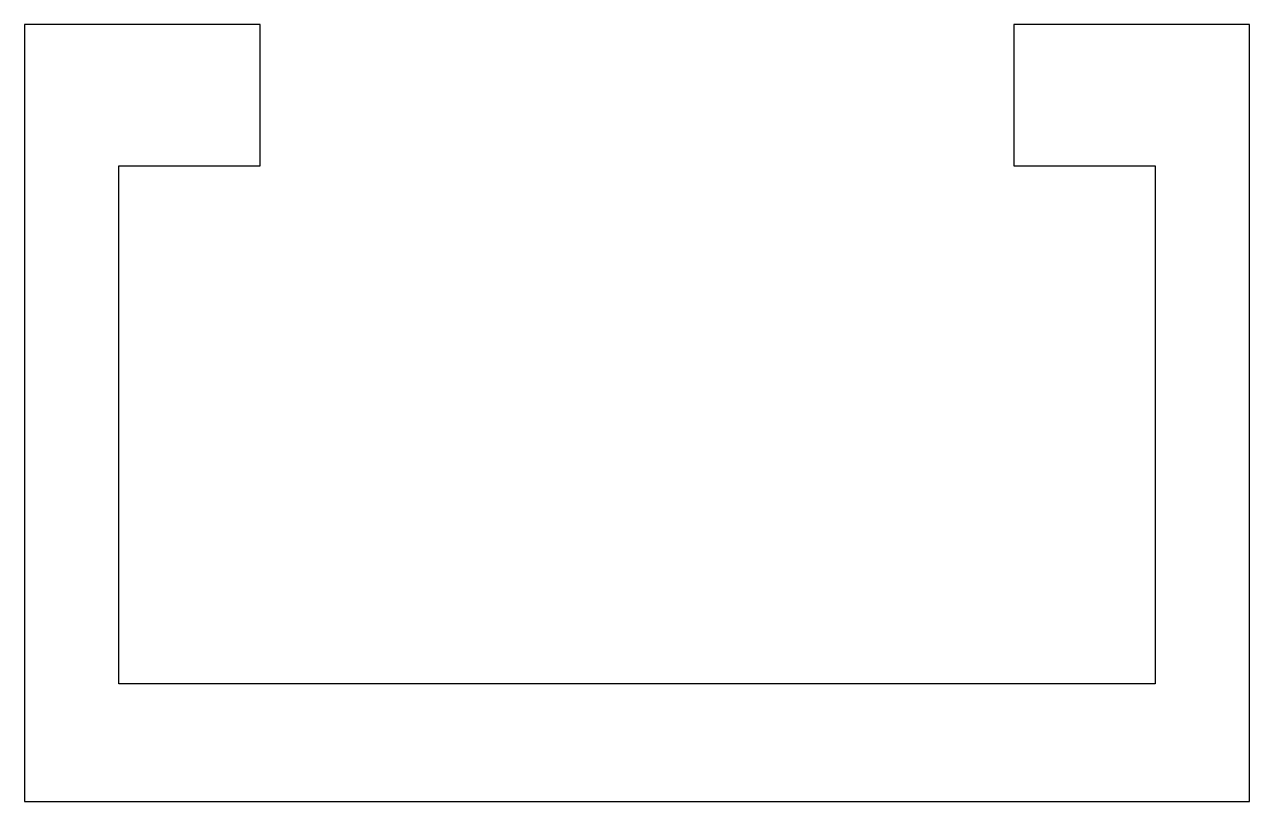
# Model space of a CAD drawing. Extents: x 2406.9 to 2432.9, y 1415.5 to 1432.
import ezdxf

# ---------------------------------------------------------------- set-up
doc = ezdxf.new("R2010")
doc.units = 0
doc.layers.add('ANA', color=220, linetype='CONTINUOUS')

msp = doc.modelspace()

# ---------------------------------------------------------------- linework, layer by layer
at = {"layer": 'ANA', "color": 0}
for p, q in [((2411.912, 1431.99), (2406.912, 1431.99)), ((2406.912, 1431.99), (2406.912, 1415.49)), ((2411.912, 1428.99), (2411.912, 1431.99)), ((2432.912, 1431.99), (2427.912, 1431.99)), ((2427.912, 1431.99), (2427.912, 1428.99)), ((2432.912, 1420.99), (2432.912, 1431.99)), ((2408.912, 1417.99), (2408.912, 1428.99)), ((2408.912, 1428.99), (2411.912, 1428.99)), ((2427.912, 1428.99), (2430.912, 1428.99)), ((2430.912, 1428.99), (2430.912, 1417.99)), ((2432.912, 1415.49), (2432.912, 1420.99)), ((2430.912, 1417.99), (2408.912, 1417.99)), ((2406.912, 1415.49), (2432.912, 1415.49))]:
    msp.add_line(p, q, dxfattribs=at)

doc.saveas('drawing.dxf')
